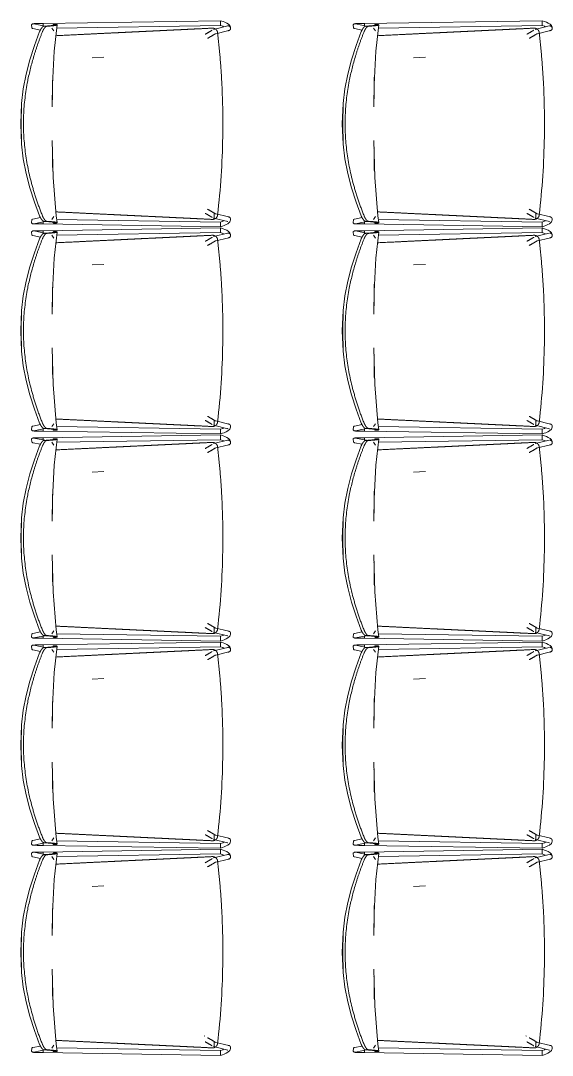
# Model space of a CAD drawing. Header units: millimetres. Extents: x -76261 to 649593, y -304265 to 60256.
# Drawn here: x 138862 to 140197, y -13678 to -11080 of the extents above; entities that cross this region are included whole.
import ezdxf

# ---------------------------------------------------------------- set-up
doc = ezdxf.new("R2010")
doc.units = ezdxf.units.MM
doc.header["$LTSCALE"] = 2000
doc.header["$MEASUREMENT"] = 0
doc.linetypes.add('Hidden 1_0mm', pattern=[1.6, 1, -0.6])
doc.layers.get('0').update_dxf_attribs({"linetype": 'CONTINUOUS'})
doc.layers.add('I-FURN', color=8, linetype='Hidden 1_0mm', lineweight=15)

# ---------------------------------------------------------------- blocks, each defined once
blk = doc.blocks.new('AndreuWorld_Sit_SideChair_SledBase - AndreuWorld_Sit_SideChair_SledBase-V28-3rd FLOOR PLAN')
at = {"layer": 'I-FURN'}
for p, q in [((-251, 217.6), (-244.5, 185.8)), ((-235.4, 201.1), (-239.3, 220)), ((239.3, 220), (235.4, 201.1)), ((244.5, 185.8), (251, 217.6)), ((-251.6, 194.6), (-258.8, -251.4)), ((-251.6, 194.6), (-251.3, 194.6)), ((-246.7, 194.6), (-251.6, 194.6)), ((245.7, 194.6), (250.9, 194.6)), ((250.9, 194.6), (245.7, 194.6)), ((258.8, -251.4), (251.6, 194.6)), ((-249.4, 168.3), (-249.4, 162.1)), ((-246.8, -251.4), (-240.3, 160)), ((-233.1, 167.4), (-240.4, 172.5)), ((233.1, 167.4), (240.4, 172.5)), ((240.3, 160), (246.8, -251.4)), ((249.4, 162.1), (249.4, 168.3)), ((165.5, 71.5), (167, 41.9)), ((-236.9, -233.6), (-245.5, -269.2)), ((245.5, -269.1), (236.9, -233.6)), ((-258.5, -251.4), (-258.8, -251.4)), ((-258.8, -251.4), (-258.5, -251.4)), ((-258, -251.4), (-258.8, -251.4)), ((-247, -251.4), (-257, -251.4)), ((-237, -235), (-225.1, -235)), ((-233.9, -272), (-225.3, -236.4)), ((225.3, -236.4), (233.9, -271.9)), ((258.8, -251.4), (247, -251.4)), ((258.8, -251.4), (258.5, -251.4)), ((258.5, -251.4), (258.8, -251.4))]:
    blk.add_line(p, q, dxfattribs=at)
at = {"layer": 'I-FURN', "flags": 128}
for points in [[(-231.4, 203.1), (-196.4, 216.2), (-160.8, 227.6), (-124.6, 236.9), (-87.9, 244.1), (-50.8, 248.8)], [(50.8, 248.8), (0, 250.6), (-50.8, 248.8)], [(-50.8, 248.8), (0, 249.3), (50.8, 248.8)], [(50.8, 248.8), (87.9, 244.1), (124.6, 236.9), (160.8, 227.6), (196.4, 216.2), (231.4, 203.1)], [(-239.3, 220), (-239.5, 220.8), (-240.7, 222.8), (-248.6, 223.8), (-250.8, 221.1), (-251, 220.1), (-251.1, 219.6), (-251.2, 219.3), (-251.2, 219), (-251.2, 218.6), (-251.3, 218.3), (-251.3, 218), (-251.3, 217.6), (-251.3, 217.2), (-251.4, 216.7), (-251.4, 216.3), (-251.4, 215.8), (-251.4, 215.2), (-251.4, 214.7), (-251.4, 214.1), (-251.5, 213.5), (-251.5, 212.8), (-251.5, 212.1), (-251.5, 211.4), (-251.5, 210.7), (-251.5, 209.9), (-251.5, 209.2), (-251.6, 208.4), (-251.6, 207.5), (-251.6, 206.7), (-251.6, 205.8), (-251.6, 205), (-251.6, 204.1), (-251.6, 203.1), (-251.6, 202.2), (-251.6, 201.3), (-251.6, 200.3), (-251.6, 199.4), (-251.6, 198.4), (-251.6, 197.5), (-251.6, 196.5), (-251.6, 195.5), (-251.6, 194.6)], [(239.3, 220), (239.5, 220.8), (240.7, 222.8), (248.6, 223.8), (250.8, 221.1), (251, 220.1), (251.1, 219.6), (251.2, 219.3), (251.2, 219), (251.2, 218.6), (251.3, 218.3), (251.3, 218), (251.3, 217.6), (251.3, 217.2), (251.4, 216.7), (251.4, 216.3), (251.4, 215.8), (251.4, 215.2), (251.4, 214.7), (251.4, 214.1), (251.5, 213.5), (251.5, 212.8), (251.5, 212.1), (251.5, 211.4), (251.5, 210.7), (251.5, 209.9), (251.5, 209.2), (251.6, 208.4), (251.6, 207.5), (251.6, 206.7), (251.6, 205.8), (251.6, 205), (251.6, 204.1), (251.6, 203.1), (251.6, 202.2), (251.6, 201.3), (251.6, 200.3), (251.6, 199.4), (251.6, 198.4), (251.6, 197.5), (251.6, 196.5), (251.6, 195.5), (251.6, 194.6)], [(-42.4, 171.2), (-134.8, 169.4), (-230.9, 161.4), (-248.2, 158.8)], [(248.2, 158.8), (182.6, 166.6), (98.7, 170.5), (46.5, 171.2), (42.4, 171.2)], [(-235, -230.2), (-234.8, -230), (-234.7, -229.7), (-234.5, -229.4), (-234.3, -229), (-234.1, -228.7), (-233.8, -228.3), (-233.6, -227.9), (-233.3, -227.5), (-233.1, -227), (-232.8, -226.6), (-232.5, -226.1), (-232.2, -225.6), (-231.9, -225), (-231.6, -224.5), (-231.3, -224), (-230.9, -223.4), (-230.6, -222.8), (-230.2, -222.2), (-229.9, -221.6), (-229.5, -221), (-229.2, -220.4), (-228.8, -219.8), (-228.5, -219.1), (-228.1, -218.5), (-227.7, -217.8), (-227.3, -217.2), (-227, -216.5), (-226.6, -215.9), (-226.2, -215.2), (-225.8, -214.5), (-225.5, -213.9), (-225.1, -213.2), (-224.9, -212.9)], [(-226.6, -238.8), (-226.2, -238.4), (-226, -238.2), (-225.8, -237.9), (-225.7, -237.7), (-225.5, -237.5), (-225.4, -237.2), (-225.2, -237), (-225, -236.7), (-224.8, -236.4), (-224.6, -236.1), (-224.4, -235.8), (-224.2, -235.4), (-224, -235), (-223.8, -234.7), (-223.5, -234.2), (-223.2, -233.8), (-223, -233.3), (-222.7, -232.9), (-222.4, -232.4), (-222.1, -231.9), (-221.8, -231.3), (-221.5, -230.8), (-221.1, -230.3), (-220.8, -229.7), (-220.5, -229.1), (-220.1, -228.5), (-219.8, -227.9), (-219.4, -227.3), (-219, -226.7), (-218.7, -226), (-218.3, -225.4), (-217.9, -224.7), (-217.6, -224.1), (-217.2, -223.4), (-216.8, -222.7), (-216.4, -222.1), (-216.1, -221.4), (-215.7, -220.7), (-215.3, -220.1), (-214.9, -219.4), (-214.6, -218.8)], [(226.6, -238.8), (226.2, -238.4), (226, -238.2), (225.8, -237.9), (225.7, -237.7), (225.5, -237.5), (225.4, -237.2), (225.2, -237), (225, -236.7), (224.8, -236.4), (224.6, -236.1), (224.4, -235.8), (224.2, -235.4), (224, -235), (223.8, -234.7), (223.5, -234.2), (223.2, -233.8), (223, -233.3), (222.7, -232.9), (222.4, -232.4), (222.1, -231.9), (221.8, -231.3), (221.5, -230.8), (221.1, -230.3), (220.8, -229.7), (220.5, -229.1), (220.1, -228.5), (219.8, -227.9), (219.4, -227.3), (219, -226.7), (218.7, -226), (218.3, -225.4), (217.9, -224.7), (217.6, -224.1), (217.2, -223.4), (216.8, -222.7), (216.4, -222.1), (216.1, -221.4), (215.7, -220.7), (215.3, -220.1), (214.9, -219.4), (214.6, -218.8)], [(235, -230.2), (234.8, -230), (234.7, -229.7), (234.5, -229.4), (234.3, -229), (234.1, -228.7), (233.8, -228.3), (233.6, -227.9), (233.3, -227.5), (233.1, -227), (232.8, -226.6), (232.5, -226.1), (232.2, -225.6), (231.9, -225), (231.6, -224.5), (231.3, -224), (230.9, -223.4), (230.6, -222.8), (230.2, -222.2), (229.9, -221.6), (229.5, -221), (229.2, -220.4), (228.8, -219.8), (228.5, -219.1), (228.1, -218.5), (227.7, -217.8), (227.3, -217.2), (227, -216.5), (226.6, -215.9), (226.2, -215.2), (225.8, -214.5), (225.5, -213.9), (225.1, -213.2), (224.9, -212.9)], [(-258.8, -251.4), (-257.1, -256.2), (-255.6, -260), (-253.1, -265.7), (-250.9, -269.6), (-246.6, -274.5), (-244.7, -275.7), (-241.2, -276.6), (-239.2, -276.5), (-237.4, -276.1)], [(-258.8, -251.4), (-258.5, -251.4), (-257.9, -251.4)], [(-257, -251.4), (-255.8, -251.4), (-254.3, -251.4), (-252.8, -251.4), (-251.3, -251.4), (-249.8, -251.4), (-248.6, -251.4), (-247.6, -251.4), (-247.1, -251.4)], [(-243.6, -259.8), (-244.9, -256.7), (-246.8, -251.4)], [(237.4, -276.1), (239.3, -276.6), (241.2, -276.6), (243.1, -276.3), (246.6, -274.5), (249.8, -271.2), (252.6, -266.6), (254.9, -261.7), (256.6, -257.4), (258.8, -251.4)], [(243.6, -259.8), (244.9, -256.7), (246.8, -251.4)], [(247.1, -251.4), (247.6, -251.4), (248.6, -251.4), (249.8, -251.4), (251.3, -251.4), (252.8, -251.4), (254.3, -251.4), (255.8, -251.4), (257, -251.4), (257.9, -251.4), (258.5, -251.4), (258.8, -251.4)]]:
    blk.add_lwpolyline(points, dxfattribs=at)
at = {"layer": 'I-FURN'}
for centre, major_axis, start_param, end_param in [((-239.7, -270.6), (-5.79, 1.4), 6.257444, 6.283185), ((-239.7, -270.6), (-5.79, 1.4), 1.545055, 2.068654), ((-239.7, -270.6), (-5.79, 1.4), 2.330453, 3.141593), ((239.7, -270.5), (5.79, 1.4), 2.905535, 6.047127), ((239.7, -270.5), (5.79, 1.4), 0, 0.025741)]:
    blk.add_ellipse(centre, major_axis=major_axis, ratio=0.995867, start_param=start_param, end_param=end_param, dxfattribs=at)
for points, knots in [([(231.4, 195.9), (221.4, 199.9), (201.2, 207.6), (160.1, 221), (100.7, 236), (21.7, 245.6), (-65, 242), (-135.9, 228), (-191, 211.2), (-218, 201.3), (-231.4, 195.9)], [-1, -1, -1, -1, -0.931818, -0.863636, -0.727273, -0.545455, -0.363636, -0.181818, -0.090909, 0, 0, 0, 0]), ([(-249.4, 168.2), (-249.2, 166.8), (-248.7, 164.9), (-247.6, 164.8), (-246.6, 170.4), (-245.6, 181.4), (-245.1, 188.7), (-244.9, 192.7)], [-1, -1, -1, -1, -0.833333, -0.666667, -0.333333, -0.166667, 0, 0, 0, 0]), ([(-244.9, 185.7), (-245.1, 181.7), (-245.6, 174.7), (-246.6, 164), (-247.6, 158.6), (-248.7, 158.7), (-249.2, 160.6), (-249.4, 162)], [-1, -1, -1, -1, -0.833333, -0.666667, -0.333333, -0.166667, 0, 0, 0, 0]), ([(-244.9, 192.7), (-244.8, 193.1), (-244.7, 193.6), (-244.2, 194.4), (-243.7, 195), (-243.1, 195.7), (-242.4, 196.4), (-241.7, 197), (-241.2, 197.4), (-240.7, 197.8), (-240.2, 198.1), (-239.6, 198.6), (-238.7, 199.2), (-237.6, 200), (-236.5, 200.6), (-235.2, 201.3), (-233.6, 202.1), (-232.3, 202.7), (-231.4, 203.1)], [-1, -1, -1, -1, -0.875, -0.8125, -0.75, -0.6875, -0.625, -0.5625, -0.53125, -0.5, -0.46875, -0.4375, -0.375, -0.3125, -0.25, -0.1875, -0.125, 0, 0, 0, 0]), ([(-231.4, 195.9), (-232.3, 195.5), (-233.6, 194.9), (-235.2, 194.1), (-236.5, 193.4), (-237.6, 192.8), (-238.7, 192.1), (-239.6, 191.5), (-240.2, 191), (-240.7, 190.6), (-241.2, 190.3), (-241.7, 189.8), (-242.4, 189.2), (-243.1, 188.6), (-243.7, 187.9), (-244.2, 187.3), (-244.7, 186.5), (-244.8, 186), (-244.9, 185.7)], [-1, -1, -1, -1, -0.875, -0.8125, -0.75, -0.6875, -0.625, -0.5625, -0.53125, -0.5, -0.46875, -0.4375, -0.375, -0.3125, -0.25, -0.1875, -0.125, 0, 0, 0, 0]), ([(231.4, 203.1), (232.3, 202.7), (233.6, 202.1), (235.2, 201.3), (236.5, 200.6), (237.6, 200), (238.7, 199.2), (239.6, 198.6), (240.2, 198.1), (240.7, 197.8), (241.2, 197.4), (241.7, 197), (242.4, 196.4), (243.1, 195.7), (243.7, 195), (244.2, 194.4), (244.7, 193.6), (244.8, 193.1), (244.9, 192.7)], [-1, -1, -1, -1, -0.875, -0.8125, -0.75, -0.6875, -0.625, -0.5625, -0.53125, -0.5, -0.46875, -0.4375, -0.375, -0.3125, -0.25, -0.1875, -0.125, 0, 0, 0, 0]), ([(244.9, 185.7), (244.8, 186), (244.7, 186.5), (244.2, 187.3), (243.7, 187.9), (243.1, 188.6), (242.4, 189.2), (241.7, 189.8), (241.2, 190.3), (240.7, 190.6), (240.2, 191), (239.6, 191.5), (238.7, 192.1), (237.6, 192.8), (236.5, 193.4), (235.2, 194.1), (233.6, 194.9), (232.3, 195.5), (231.4, 195.9)], [-1, -1, -1, -1, -0.875, -0.8125, -0.75, -0.6875, -0.625, -0.5625, -0.53125, -0.5, -0.46875, -0.4375, -0.375, -0.3125, -0.25, -0.1875, -0.125, 0, 0, 0, 0]), ([(244.9, 192.7), (245.1, 188.7), (245.6, 181.4), (246.6, 170.4), (247.6, 164.8), (248.7, 164.9), (249.2, 166.8), (249.4, 168.2)], [-1, -1, -1, -1, -0.833333, -0.666667, -0.333333, -0.166667, 0, 0, 0, 0]), ([(249.4, 162), (249.2, 160.6), (248.7, 158.7), (247.6, 158.6), (246.6, 164), (245.6, 174.7), (245.1, 181.7), (244.9, 185.7)], [-1, -1, -1, -1, -0.833333, -0.666667, -0.333333, -0.166667, 0, 0, 0, 0]), ([(-246.4, 169.6), (-246.4, 169.6), (-247.1, 169.4), (-248.7, 168.9), (-249.4, 168.5), (-249.4, 168.3)], [-0.5068858, -0.5068858, -0.5068858, -0.5068858, -0.5, -0.3333333, -0.0149364, -0.0149364, -0.0149364, -0.0149364]), ([(-221.2, 162.4), (-221.6, 153.5), (-222.5, 135.1), (-223.8, 107.4), (-225.2, 79.1), (-226.6, 50.7), (-227.7, 27.1), (-228.6, 8.2), (-229.3, -6), (-230, -20.5), (-230.7, -35), (-231.4, -49.6), (-232.1, -63.8), (-232.7, -77.7), (-233.4, -91.5), (-233.9, -102.8), (-234.4, -111.9), (-234.7, -118.7), (-235, -125.5), (-235.5, -134.5), (-236, -145.6), (-236.6, -159.1), (-237.3, -172.9), (-238, -187), (-238.9, -206.1), (-239.6, -220.7), (-240.1, -230.6)], [-0.996125, -0.996125, -0.996125, -0.996125, -0.9285714, -0.8571429, -0.7857143, -0.7142857, -0.6428571, -0.6071429, -0.5714286, -0.5357143, -0.5, -0.4642857, -0.4285714, -0.3928571, -0.3571429, -0.3214286, -0.3035714, -0.2857143, -0.2678571, -0.25, -0.2142857, -0.1785714, -0.1428571, -0.1071429, -0.0714286, 0, 0, 0, 0]), ([(240.1, -230.6), (239.6, -220.7), (238.9, -206.1), (238, -187), (237.3, -172.9), (236.6, -159.1), (236, -145.6), (235.5, -134.5), (235, -125.5), (234.7, -118.7), (234.4, -111.9), (233.9, -102.8), (233.4, -91.5), (232.7, -77.7), (232.1, -63.8), (231.4, -49.6), (230.7, -35), (230, -20.5), (229.3, -6), (228.6, 8.2), (227.7, 27.1), (226.6, 50.7), (225.2, 79.1), (223.4, 116.3), (222.1, 144.1), (221.2, 162.4)], [-1, -1, -1, -1, -0.9285714, -0.8928571, -0.8571429, -0.8214286, -0.7857143, -0.75, -0.7321429, -0.7142857, -0.6964286, -0.6785714, -0.6428571, -0.6071429, -0.5714286, -0.5357143, -0.5, -0.4642857, -0.4285714, -0.3928571, -0.3571429, -0.2857143, -0.2142857, -0.1428571, -0.0037767, -0.0037767, -0.0037767, -0.0037767]), ([(249.4, 168.3), (249.4, 168.5), (248.8, 168.9), (247.1, 169.4), (246.4, 169.6), (246.4, 169.6)], [-0.9850625, -0.9850625, -0.9850625, -0.9850625, -0.6666667, -0.5, -0.4930621, -0.4930621, -0.4930621, -0.4930621]), ([(-240.1, -230.6), (-240.1, -231.4), (-240, -232.9), (-239.6, -234.8), (-239.1, -236.3), (-238.5, -237.3), (-237.9, -238.3), (-237.2, -239.3), (-236.4, -240.2), (-235.5, -241), (-234.6, -241.7), (-233.2, -242.5), (-231.3, -243.4), (-229.7, -243.7), (-228.8, -243.8)], [-1, -1, -1, -1, -0.875, -0.75, -0.6875, -0.625, -0.5625, -0.5, -0.4375, -0.375, -0.3125, -0.25, -0.125, 0, 0, 0, 0]), ([(228.8, -243.8), (229.7, -243.7), (231.3, -243.4), (233.2, -242.6), (234.6, -241.7), (235.5, -241), (236.4, -240.2), (237.2, -239.3), (237.9, -238.3), (238.5, -237.3), (239, -236.3), (239.6, -234.8), (240, -232.9), (240.1, -231.4), (240.1, -230.6)], [-1, -1, -1, -1, -0.875, -0.75, -0.6875, -0.625, -0.5625, -0.5, -0.4375, -0.375, -0.3125, -0.25, -0.125, 0, 0, 0, 0]), ([(-228.8, -243.8), (-229.7, -243.7), (-230.9, -243.5), (-232.5, -242.9), (-233.6, -242.3), (-234.6, -241.7), (-235.6, -241), (-236.4, -240.1), (-237, -239.6), (-237.2, -239.2)], [-1, -1, -1, -1, -0.875, -0.8125, -0.75, -0.6875, -0.625, -0.5625, -0.5, -0.5, -0.5, -0.5]), ([(-228.8, -243.8), (-163.8, -251.3), (-54.7, -258.5), (76.5, -256.4), (163.7, -250.6), (207.2, -246.3), (228.8, -243.8)], [-1, -1, -1, -1, -0.571429, -0.285714, -0.142857, 0, 0, 0, 0]), ([(237.2, -239.3), (237, -239.6), (236.4, -240.2), (235.5, -241), (234.6, -241.7), (233.6, -242.3), (232.5, -242.9), (230.9, -243.5), (229.7, -243.7), (228.8, -243.8)], [-0.5, -0.5, -0.5, -0.5, -0.4375, -0.375, -0.3125, -0.25, -0.1875, -0.125, 0, 0, 0, 0]), ([(-233.7, -270.6), (-233.7, -271.1), (-233.8, -271.8), (-234, -272.5), (-234, -272.6)], [-1, -1, -1, -1, -0.925, -0.8925739, -0.8925739, -0.8925739, -0.8925739]), ([(234.7, -274.1), (234.7, -274), (234.5, -273.7), (234.2, -273.2), (234, -272.5), (233.8, -271.6), (233.7, -270.9), (233.7, -270.6)], [-0.2, -0.2, -0.2, -0.2, -0.175, -0.15, -0.1, -0.05, 0, 0, 0, 0])]:
    blk.add_open_spline(points, degree=3, knots=knots, dxfattribs=at)
for points in [[(-249.4, 162), (-249.5, 162.3), (-249, 162.6), (-248.1, 162.9)], [(-119.8, 170.2), (-99.9, 170.6), (-79.9, 170.9), (-60, 171.1)], [(60, 171.1), (79.9, 170.9), (99.9, 170.5), (119.8, 170.2)], [(248.1, 162.9), (249, 162.6), (249.5, 162.3), (249.4, 162)], [(-237.4, -276.1), (-237.5, -276.1), (-237.6, -276.2), (-237.7, -276.2)], [(237.7, -276.2), (237.6, -276.2), (237.5, -276.1), (237.4, -276.1)]]:
    blk.add_open_spline(points, degree=3, dxfattribs=at)
blk = doc.blocks.new('AndreuWorld_Sit_SideChair_SledBase - AndreuWorld_Sit_SideChair_SledBase-V32-3rd FLOOR PLAN')
at = {"layer": 'I-FURN'}
for p, q in [((-251, 217.6), (-244.5, 185.8)), ((-235.4, 201.1), (-239.3, 220)), ((239.3, 220), (235.4, 201.1)), ((244.5, 185.8), (251, 217.6)), ((-251.6, 194.6), (-258.8, -251.4)), ((-251.6, 194.6), (-251.3, 194.6)), ((-246.7, 194.6), (-251.6, 194.6)), ((245.7, 194.6), (250.9, 194.6)), ((250.9, 194.6), (245.7, 194.6)), ((258.8, -251.4), (251.6, 194.6)), ((-249.4, 168.3), (-249.4, 162.1)), ((-246.8, -251.4), (-240.3, 160)), ((-233.1, 167.4), (-240.4, 172.5)), ((233.1, 167.4), (240.4, 172.5)), ((240.3, 160), (246.8, -251.4)), ((249.4, 162.1), (249.4, 168.3)), ((165.5, 71.5), (167, 41.9)), ((-236.9, -233.6), (-245.5, -269.2)), ((245.5, -269.1), (236.9, -233.6)), ((-258.5, -251.4), (-258.8, -251.4)), ((-258.8, -251.4), (-258.5, -251.4)), ((-258, -251.4), (-258.8, -251.4)), ((-247, -251.4), (-257, -251.4)), ((-237, -235), (-225.1, -235)), ((-233.9, -272), (-225.3, -236.4)), ((225.3, -236.4), (233.9, -271.9)), ((258.8, -251.4), (247, -251.4)), ((258.8, -251.4), (258.5, -251.4)), ((258.5, -251.4), (258.8, -251.4))]:
    blk.add_line(p, q, dxfattribs=at)
at = {"layer": 'I-FURN', "flags": 128}
for points in [[(-231.4, 203.1), (-196.4, 216.2), (-160.8, 227.6), (-124.6, 236.9), (-87.9, 244.1), (-50.8, 248.8)], [(50.8, 248.8), (0, 250.6), (-50.8, 248.8)], [(-50.8, 248.8), (0, 249.3), (50.8, 248.8)], [(50.8, 248.8), (87.9, 244.1), (124.6, 236.9), (160.8, 227.6), (196.4, 216.2), (231.4, 203.1)], [(-239.3, 220), (-239.5, 220.8), (-240.7, 222.8), (-248.6, 223.8), (-250.8, 221.1), (-251, 220.1), (-251.1, 219.6), (-251.2, 219.3), (-251.2, 219), (-251.2, 218.6), (-251.3, 218.3), (-251.3, 218), (-251.3, 217.6), (-251.3, 217.2), (-251.4, 216.7), (-251.4, 216.3), (-251.4, 215.8), (-251.4, 215.2), (-251.4, 214.7), (-251.4, 214.1), (-251.5, 213.5), (-251.5, 212.8), (-251.5, 212.1), (-251.5, 211.4), (-251.5, 210.7), (-251.5, 209.9), (-251.5, 209.2), (-251.6, 208.4), (-251.6, 207.5), (-251.6, 206.7), (-251.6, 205.8), (-251.6, 205), (-251.6, 204.1), (-251.6, 203.1), (-251.6, 202.2), (-251.6, 201.3), (-251.6, 200.3), (-251.6, 199.4), (-251.6, 198.4), (-251.6, 197.5), (-251.6, 196.5), (-251.6, 195.5), (-251.6, 194.6)], [(239.3, 220), (239.5, 220.8), (240.7, 222.8), (248.6, 223.8), (250.8, 221.1), (251, 220.1), (251.1, 219.6), (251.2, 219.3), (251.2, 219), (251.2, 218.6), (251.3, 218.3), (251.3, 218), (251.3, 217.6), (251.3, 217.2), (251.4, 216.7), (251.4, 216.3), (251.4, 215.8), (251.4, 215.2), (251.4, 214.7), (251.4, 214.1), (251.5, 213.5), (251.5, 212.8), (251.5, 212.1), (251.5, 211.4), (251.5, 210.7), (251.5, 209.9), (251.5, 209.2), (251.6, 208.4), (251.6, 207.5), (251.6, 206.7), (251.6, 205.8), (251.6, 205), (251.6, 204.1), (251.6, 203.1), (251.6, 202.2), (251.6, 201.3), (251.6, 200.3), (251.6, 199.4), (251.6, 198.4), (251.6, 197.5), (251.6, 196.5), (251.6, 195.5), (251.6, 194.6)], [(-42.4, 171.2), (-134.8, 169.4), (-230.9, 161.4), (-248.2, 158.8)], [(248.2, 158.8), (182.6, 166.6), (98.7, 170.5), (46.5, 171.2), (42.4, 171.2)], [(-235, -230.2), (-234.8, -230), (-234.7, -229.7), (-234.5, -229.4), (-234.3, -229), (-234.1, -228.7), (-233.8, -228.3), (-233.6, -227.9), (-233.3, -227.5), (-233.1, -227), (-232.8, -226.6), (-232.5, -226.1), (-232.2, -225.6), (-231.9, -225), (-231.6, -224.5), (-231.3, -224), (-230.9, -223.4), (-230.6, -222.8), (-230.2, -222.2), (-229.9, -221.6), (-229.5, -221), (-229.2, -220.4), (-228.8, -219.8), (-228.5, -219.1), (-228.1, -218.5), (-227.7, -217.8), (-227.3, -217.2), (-227, -216.5), (-226.6, -215.9), (-226.2, -215.2), (-225.8, -214.5), (-225.5, -213.9), (-225.1, -213.2), (-224.9, -212.9)], [(-226.6, -238.8), (-226.2, -238.4), (-226, -238.2), (-225.8, -237.9), (-225.7, -237.7), (-225.5, -237.5), (-225.4, -237.2), (-225.2, -237), (-225, -236.7), (-224.8, -236.4), (-224.6, -236.1), (-224.4, -235.8), (-224.2, -235.4), (-224, -235), (-223.8, -234.7), (-223.5, -234.2), (-223.2, -233.8), (-223, -233.3), (-222.7, -232.9), (-222.4, -232.4), (-222.1, -231.9), (-221.8, -231.3), (-221.5, -230.8), (-221.1, -230.3), (-220.8, -229.7), (-220.5, -229.1), (-220.1, -228.5), (-219.8, -227.9), (-219.4, -227.3), (-219, -226.7), (-218.7, -226), (-218.3, -225.4), (-217.9, -224.7), (-217.6, -224.1), (-217.2, -223.4), (-216.8, -222.7), (-216.4, -222.1), (-216.1, -221.4), (-215.7, -220.7), (-215.3, -220.1), (-214.9, -219.4), (-214.6, -218.8)], [(226.6, -238.8), (226.2, -238.4), (226, -238.2), (225.8, -237.9), (225.7, -237.7), (225.5, -237.5), (225.4, -237.2), (225.2, -237), (225, -236.7), (224.8, -236.4), (224.6, -236.1), (224.4, -235.8), (224.2, -235.4), (224, -235), (223.8, -234.7), (223.5, -234.2), (223.2, -233.8), (223, -233.3), (222.7, -232.9), (222.4, -232.4), (222.1, -231.9), (221.8, -231.3), (221.5, -230.8), (221.1, -230.3), (220.8, -229.7), (220.5, -229.1), (220.1, -228.5), (219.8, -227.9), (219.4, -227.3), (219, -226.7), (218.7, -226), (218.3, -225.4), (217.9, -224.7), (217.6, -224.1), (217.2, -223.4), (216.8, -222.7), (216.4, -222.1), (216.1, -221.4), (215.7, -220.7), (215.3, -220.1), (214.9, -219.4), (214.6, -218.8)], [(235, -230.2), (234.8, -230), (234.7, -229.7), (234.5, -229.4), (234.3, -229), (234.1, -228.7), (233.8, -228.3), (233.6, -227.9), (233.3, -227.5), (233.1, -227), (232.8, -226.6), (232.5, -226.1), (232.2, -225.6), (231.9, -225), (231.6, -224.5), (231.3, -224), (230.9, -223.4), (230.6, -222.8), (230.2, -222.2), (229.9, -221.6), (229.5, -221), (229.2, -220.4), (228.8, -219.8), (228.5, -219.1), (228.1, -218.5), (227.7, -217.8), (227.3, -217.2), (227, -216.5), (226.6, -215.9), (226.2, -215.2), (225.8, -214.5), (225.5, -213.9), (225.1, -213.2), (224.9, -212.9)], [(-258.8, -251.4), (-257.1, -256.2), (-255.6, -260), (-253.1, -265.7), (-250.9, -269.6), (-246.6, -274.5), (-244.7, -275.7), (-241.2, -276.6), (-239.2, -276.5), (-237.4, -276.1)], [(-258.8, -251.4), (-258.5, -251.4), (-257.9, -251.4)], [(-257, -251.4), (-255.8, -251.4), (-254.3, -251.4), (-252.8, -251.4), (-251.3, -251.4), (-249.8, -251.4), (-248.6, -251.4), (-247.6, -251.4), (-247.1, -251.4)], [(-243.6, -259.8), (-244.9, -256.7), (-246.8, -251.4)], [(237.4, -276.1), (239.3, -276.6), (241.2, -276.6), (243.1, -276.3), (246.6, -274.5), (249.8, -271.2), (252.6, -266.6), (254.9, -261.7), (256.6, -257.4), (258.8, -251.4)], [(243.6, -259.8), (244.9, -256.7), (246.8, -251.4)], [(247.1, -251.4), (247.6, -251.4), (248.6, -251.4), (249.8, -251.4), (251.3, -251.4), (252.8, -251.4), (254.3, -251.4), (255.8, -251.4), (257, -251.4), (257.9, -251.4), (258.5, -251.4), (258.8, -251.4)]]:
    blk.add_lwpolyline(points, dxfattribs=at)
at = {"layer": 'I-FURN'}
for centre, major_axis, start_param, end_param in [((-239.7, -270.6), (-5.79, 1.4), 6.257444, 6.283185), ((-239.7, -270.6), (-5.79, 1.4), 1.545055, 2.068654), ((-239.7, -270.6), (-5.79, 1.4), 2.330453, 3.141593), ((239.7, -270.5), (5.79, 1.4), 2.905535, 6.047127), ((239.7, -270.5), (5.79, 1.4), 0, 0.025741)]:
    blk.add_ellipse(centre, major_axis=major_axis, ratio=0.995867, start_param=start_param, end_param=end_param, dxfattribs=at)
for points, knots in [([(231.4, 195.9), (221.4, 199.9), (201.2, 207.6), (160.1, 221), (100.7, 236), (21.7, 245.6), (-65, 242), (-135.9, 228), (-191, 211.2), (-218, 201.3), (-231.4, 195.9)], [-1, -1, -1, -1, -0.931818, -0.863636, -0.727273, -0.545455, -0.363636, -0.181818, -0.090909, 0, 0, 0, 0]), ([(-249.4, 168.2), (-249.2, 166.8), (-248.7, 164.9), (-247.6, 164.8), (-246.6, 170.4), (-245.6, 181.4), (-245.1, 188.7), (-244.9, 192.7)], [-1, -1, -1, -1, -0.833333, -0.666667, -0.333333, -0.166667, 0, 0, 0, 0]), ([(-244.9, 185.7), (-245.1, 181.7), (-245.6, 174.7), (-246.6, 164), (-247.6, 158.6), (-248.7, 158.7), (-249.2, 160.6), (-249.4, 162)], [-1, -1, -1, -1, -0.833333, -0.666667, -0.333333, -0.166667, 0, 0, 0, 0]), ([(-244.9, 192.7), (-244.8, 193.1), (-244.7, 193.6), (-244.2, 194.4), (-243.7, 195), (-243.1, 195.7), (-242.4, 196.4), (-241.7, 197), (-241.2, 197.4), (-240.7, 197.8), (-240.2, 198.1), (-239.6, 198.6), (-238.7, 199.2), (-237.6, 200), (-236.5, 200.6), (-235.2, 201.3), (-233.6, 202.1), (-232.3, 202.7), (-231.4, 203.1)], [-1, -1, -1, -1, -0.875, -0.8125, -0.75, -0.6875, -0.625, -0.5625, -0.53125, -0.5, -0.46875, -0.4375, -0.375, -0.3125, -0.25, -0.1875, -0.125, 0, 0, 0, 0]), ([(-231.4, 195.9), (-232.3, 195.5), (-233.6, 194.9), (-235.2, 194.1), (-236.5, 193.4), (-237.6, 192.8), (-238.7, 192.1), (-239.6, 191.5), (-240.2, 191), (-240.7, 190.6), (-241.2, 190.3), (-241.7, 189.8), (-242.4, 189.2), (-243.1, 188.6), (-243.7, 187.9), (-244.2, 187.3), (-244.7, 186.5), (-244.8, 186), (-244.9, 185.7)], [-1, -1, -1, -1, -0.875, -0.8125, -0.75, -0.6875, -0.625, -0.5625, -0.53125, -0.5, -0.46875, -0.4375, -0.375, -0.3125, -0.25, -0.1875, -0.125, 0, 0, 0, 0]), ([(231.4, 203.1), (232.3, 202.7), (233.6, 202.1), (235.2, 201.3), (236.5, 200.6), (237.6, 200), (238.7, 199.2), (239.6, 198.6), (240.2, 198.1), (240.7, 197.8), (241.2, 197.4), (241.7, 197), (242.4, 196.4), (243.1, 195.7), (243.7, 195), (244.2, 194.4), (244.7, 193.6), (244.8, 193.1), (244.9, 192.7)], [-1, -1, -1, -1, -0.875, -0.8125, -0.75, -0.6875, -0.625, -0.5625, -0.53125, -0.5, -0.46875, -0.4375, -0.375, -0.3125, -0.25, -0.1875, -0.125, 0, 0, 0, 0]), ([(244.9, 185.7), (244.8, 186), (244.7, 186.5), (244.2, 187.3), (243.7, 187.9), (243.1, 188.6), (242.4, 189.2), (241.7, 189.8), (241.2, 190.3), (240.7, 190.6), (240.2, 191), (239.6, 191.5), (238.7, 192.1), (237.6, 192.8), (236.5, 193.4), (235.2, 194.1), (233.6, 194.9), (232.3, 195.5), (231.4, 195.9)], [-1, -1, -1, -1, -0.875, -0.8125, -0.75, -0.6875, -0.625, -0.5625, -0.53125, -0.5, -0.46875, -0.4375, -0.375, -0.3125, -0.25, -0.1875, -0.125, 0, 0, 0, 0]), ([(244.9, 192.7), (245.1, 188.7), (245.6, 181.4), (246.6, 170.4), (247.6, 164.8), (248.7, 164.9), (249.2, 166.8), (249.4, 168.2)], [-1, -1, -1, -1, -0.833333, -0.666667, -0.333333, -0.166667, 0, 0, 0, 0]), ([(249.4, 162), (249.2, 160.6), (248.7, 158.7), (247.6, 158.6), (246.6, 164), (245.6, 174.7), (245.1, 181.7), (244.9, 185.7)], [-1, -1, -1, -1, -0.833333, -0.666667, -0.333333, -0.166667, 0, 0, 0, 0]), ([(-246.4, 169.6), (-246.4, 169.6), (-247.1, 169.4), (-248.7, 168.9), (-249.4, 168.5), (-249.4, 168.3)], [-0.5068858, -0.5068858, -0.5068858, -0.5068858, -0.5, -0.3333333, -0.0149364, -0.0149364, -0.0149364, -0.0149364]), ([(-221.2, 162.4), (-221.6, 153.5), (-222.5, 135.1), (-223.8, 107.4), (-225.2, 79.1), (-226.6, 50.7), (-227.7, 27.1), (-228.6, 8.2), (-229.3, -6), (-230, -20.5), (-230.7, -35), (-231.4, -49.6), (-232.1, -63.8), (-232.7, -77.7), (-233.4, -91.5), (-233.9, -102.8), (-234.4, -111.9), (-234.7, -118.7), (-235, -125.5), (-235.5, -134.5), (-236, -145.6), (-236.6, -159.1), (-237.3, -172.9), (-238, -187), (-238.9, -206.1), (-239.6, -220.7), (-240.1, -230.6)], [-0.996125, -0.996125, -0.996125, -0.996125, -0.9285714, -0.8571429, -0.7857143, -0.7142857, -0.6428571, -0.6071429, -0.5714286, -0.5357143, -0.5, -0.4642857, -0.4285714, -0.3928571, -0.3571429, -0.3214286, -0.3035714, -0.2857143, -0.2678571, -0.25, -0.2142857, -0.1785714, -0.1428571, -0.1071429, -0.0714286, 0, 0, 0, 0]), ([(240.1, -230.6), (239.6, -220.7), (238.9, -206.1), (238, -187), (237.3, -172.9), (236.6, -159.1), (236, -145.6), (235.5, -134.5), (235, -125.5), (234.7, -118.7), (234.4, -111.9), (233.9, -102.8), (233.4, -91.5), (232.7, -77.7), (232.1, -63.8), (231.4, -49.6), (230.7, -35), (230, -20.5), (229.3, -6), (228.6, 8.2), (227.7, 27.1), (226.6, 50.7), (225.2, 79.1), (223.4, 116.3), (222.1, 144.1), (221.2, 162.4)], [-1, -1, -1, -1, -0.9285714, -0.8928571, -0.8571429, -0.8214286, -0.7857143, -0.75, -0.7321429, -0.7142857, -0.6964286, -0.6785714, -0.6428571, -0.6071429, -0.5714286, -0.5357143, -0.5, -0.4642857, -0.4285714, -0.3928571, -0.3571429, -0.2857143, -0.2142857, -0.1428571, -0.0037767, -0.0037767, -0.0037767, -0.0037767]), ([(249.4, 168.3), (249.4, 168.5), (248.8, 168.9), (247.1, 169.4), (246.4, 169.6), (246.4, 169.6)], [-0.9850625, -0.9850625, -0.9850625, -0.9850625, -0.6666667, -0.5, -0.4930621, -0.4930621, -0.4930621, -0.4930621]), ([(-240.1, -230.6), (-240.1, -231.4), (-240, -232.9), (-239.6, -234.8), (-239.1, -236.3), (-238.5, -237.3), (-237.9, -238.3), (-237.2, -239.3), (-236.4, -240.2), (-235.5, -241), (-234.6, -241.7), (-233.2, -242.5), (-231.3, -243.4), (-229.7, -243.7), (-228.8, -243.8)], [-1, -1, -1, -1, -0.875, -0.75, -0.6875, -0.625, -0.5625, -0.5, -0.4375, -0.375, -0.3125, -0.25, -0.125, 0, 0, 0, 0]), ([(228.8, -243.8), (229.7, -243.7), (231.3, -243.4), (233.2, -242.6), (234.6, -241.7), (235.5, -241), (236.4, -240.2), (237.2, -239.3), (237.9, -238.3), (238.5, -237.3), (239, -236.3), (239.6, -234.8), (240, -232.9), (240.1, -231.4), (240.1, -230.6)], [-1, -1, -1, -1, -0.875, -0.75, -0.6875, -0.625, -0.5625, -0.5, -0.4375, -0.375, -0.3125, -0.25, -0.125, 0, 0, 0, 0]), ([(-228.8, -243.8), (-229.7, -243.7), (-230.9, -243.5), (-232.5, -242.9), (-233.6, -242.3), (-234.6, -241.7), (-235.6, -241), (-236.4, -240.1), (-237, -239.6), (-237.2, -239.2)], [-1, -1, -1, -1, -0.875, -0.8125, -0.75, -0.6875, -0.625, -0.5625, -0.5, -0.5, -0.5, -0.5]), ([(-228.8, -243.8), (-163.8, -251.3), (-54.7, -258.5), (76.5, -256.4), (163.7, -250.6), (207.2, -246.3), (228.8, -243.8)], [-1, -1, -1, -1, -0.571429, -0.285714, -0.142857, 0, 0, 0, 0]), ([(237.2, -239.3), (237, -239.6), (236.4, -240.2), (235.5, -241), (234.6, -241.7), (233.6, -242.3), (232.5, -242.9), (231.3, -243.3), (230.4, -243.5), (230, -243.6)], [-0.5, -0.5, -0.5, -0.5, -0.4375, -0.375, -0.3125, -0.25, -0.1875, -0.125, -0.0566637, -0.0566637, -0.0566637, -0.0566637]), ([(-233.7, -270.6), (-233.7, -271.1), (-233.8, -271.8), (-234, -272.5), (-234, -272.6)], [-1, -1, -1, -1, -0.925, -0.8925739, -0.8925739, -0.8925739, -0.8925739]), ([(234.7, -274.1), (234.7, -274), (234.5, -273.7), (234.2, -273.2), (234, -272.5), (233.8, -271.6), (233.7, -270.9), (233.7, -270.6)], [-0.2, -0.2, -0.2, -0.2, -0.175, -0.15, -0.1, -0.05, 0, 0, 0, 0])]:
    blk.add_open_spline(points, degree=3, knots=knots, dxfattribs=at)
for points in [[(-249.4, 162), (-249.5, 162.3), (-249, 162.6), (-248.1, 162.9)], [(-119.8, 170.2), (-99.9, 170.6), (-79.9, 170.9), (-60, 171.1)], [(60, 171.1), (79.9, 170.9), (99.9, 170.5), (119.8, 170.2)], [(248.1, 162.9), (249, 162.6), (249.5, 162.3), (249.4, 162)], [(-237.4, -276.1), (-237.5, -276.1), (-237.6, -276.2), (-237.7, -276.2)], [(237.7, -276.2), (237.6, -276.2), (237.5, -276.1), (237.4, -276.1)]]:
    blk.add_open_spline(points, degree=3, dxfattribs=at)
blk = doc.blocks.new('AndreuWorld_Sit_SideChair_SledBase - AndreuWorld_Sit_SideChair_SledBase-V33-3rd FLOOR PLAN')
at = {"layer": 'I-FURN'}
for p, q in [((-251, 217.6), (-244.5, 185.8)), ((-235.4, 201.1), (-239.3, 220)), ((239.3, 220), (235.4, 201.1)), ((244.5, 185.8), (251, 217.6)), ((-251.6, 194.6), (-258.8, -251.4)), ((-251.6, 194.6), (-251.3, 194.6)), ((-246.7, 194.6), (-251.6, 194.6)), ((245.7, 194.6), (250.9, 194.6)), ((250.9, 194.6), (245.7, 194.6)), ((258.8, -251.4), (251.6, 194.6)), ((-249.4, 168.3), (-249.4, 162.1)), ((-246.8, -251.4), (-240.3, 160)), ((-233.1, 167.4), (-240.4, 172.5)), ((233, 167.4), (233.9, 167.8)), ((233.1, 167.4), (240.4, 172.5)), ((240.3, 160), (246.8, -251.4)), ((249.4, 162.1), (249.4, 168.3)), ((165.5, 71.5), (167, 41.9)), ((-236.9, -233.6), (-245.5, -269.2)), ((-210.9, -211.6), (-210.2, -210.4)), ((245.5, -269.1), (236.9, -233.6)), ((-258.5, -251.4), (-258.8, -251.4)), ((-258.8, -251.4), (-258.5, -251.4)), ((-258, -251.4), (-258.8, -251.4)), ((-247, -251.4), (-257, -251.4)), ((-237, -235), (-225.1, -235)), ((-233.9, -272), (-225.3, -236.4)), ((225.3, -236.4), (233.9, -271.9)), ((258.8, -251.4), (247, -251.4)), ((258.8, -251.4), (258.5, -251.4)), ((258.5, -251.4), (258.8, -251.4))]:
    blk.add_line(p, q, dxfattribs=at)
at = {"layer": 'I-FURN', "flags": 128}
for points in [[(-231.4, 203.1), (-196.4, 216.2), (-160.8, 227.6), (-124.6, 236.9), (-87.9, 244.1), (-50.8, 248.8)], [(50.8, 248.8), (0, 250.6), (-50.8, 248.8)], [(-50.8, 248.8), (0, 249.3), (50.8, 248.8)], [(50.8, 248.8), (87.9, 244.1), (124.6, 236.9), (160.8, 227.6), (196.4, 216.2), (231.4, 203.1)], [(-239.3, 220), (-239.5, 220.8), (-240.7, 222.8), (-248.6, 223.8), (-250.8, 221.1), (-251, 220.1), (-251.1, 219.6), (-251.2, 219.3), (-251.2, 219), (-251.2, 218.6), (-251.3, 218.3), (-251.3, 218), (-251.3, 217.6), (-251.3, 217.2), (-251.4, 216.7), (-251.4, 216.3), (-251.4, 215.8), (-251.4, 215.2), (-251.4, 214.7), (-251.4, 214.1), (-251.5, 213.5), (-251.5, 212.8), (-251.5, 212.1), (-251.5, 211.4), (-251.5, 210.7), (-251.5, 209.9), (-251.5, 209.2), (-251.6, 208.4), (-251.6, 207.5), (-251.6, 206.7), (-251.6, 205.8), (-251.6, 205), (-251.6, 204.1), (-251.6, 203.1), (-251.6, 202.2), (-251.6, 201.3), (-251.6, 200.3), (-251.6, 199.4), (-251.6, 198.4), (-251.6, 197.5), (-251.6, 196.5), (-251.6, 195.5), (-251.6, 194.6)], [(239.3, 220), (239.5, 220.8), (240.7, 222.8), (248.6, 223.8), (250.8, 221.1), (251, 220.1), (251.1, 219.6), (251.2, 219.3), (251.2, 219), (251.2, 218.6), (251.3, 218.3), (251.3, 218), (251.3, 217.6), (251.3, 217.2), (251.4, 216.7), (251.4, 216.3), (251.4, 215.8), (251.4, 215.2), (251.4, 214.7), (251.4, 214.1), (251.5, 213.5), (251.5, 212.8), (251.5, 212.1), (251.5, 211.4), (251.5, 210.7), (251.5, 209.9), (251.5, 209.2), (251.6, 208.4), (251.6, 207.5), (251.6, 206.7), (251.6, 205.8), (251.6, 205), (251.6, 204.1), (251.6, 203.1), (251.6, 202.2), (251.6, 201.3), (251.6, 200.3), (251.6, 199.4), (251.6, 198.4), (251.6, 197.5), (251.6, 196.5), (251.6, 195.5), (251.6, 194.6)], [(-42.4, 171.2), (-134.8, 169.4), (-230.9, 161.4), (-248.2, 158.8)], [(248.2, 158.8), (182.6, 166.6), (98.7, 170.5), (46.5, 171.2), (42.4, 171.2)], [(-235, -230.2), (-234.8, -230), (-234.7, -229.7), (-234.5, -229.4), (-234.3, -229), (-234.1, -228.7), (-233.8, -228.3), (-233.6, -227.9), (-233.3, -227.5), (-233.1, -227), (-232.8, -226.6), (-232.5, -226.1), (-232.2, -225.6), (-231.9, -225), (-231.6, -224.5), (-231.3, -224), (-230.9, -223.4), (-230.6, -222.8), (-230.2, -222.2), (-229.9, -221.6), (-229.5, -221), (-229.2, -220.4), (-228.8, -219.8), (-228.5, -219.1), (-228.1, -218.5), (-227.7, -217.8), (-227.3, -217.2), (-227, -216.5), (-226.6, -215.9), (-226.2, -215.2), (-225.8, -214.5), (-225.5, -213.9), (-225.1, -213.2), (-224.9, -212.9)], [(-226.6, -238.8), (-226.2, -238.4), (-226, -238.2), (-225.8, -237.9), (-225.7, -237.7), (-225.5, -237.5), (-225.4, -237.2), (-225.2, -237), (-225, -236.7), (-224.8, -236.4), (-224.6, -236.1), (-224.4, -235.8), (-224.2, -235.4), (-224, -235), (-223.8, -234.7), (-223.5, -234.2), (-223.2, -233.8), (-223, -233.3), (-222.7, -232.9), (-222.4, -232.4), (-222.1, -231.9), (-221.8, -231.3), (-221.5, -230.8), (-221.1, -230.3), (-220.8, -229.7), (-220.5, -229.1), (-220.1, -228.5), (-219.8, -227.9), (-219.4, -227.3), (-219, -226.7), (-218.7, -226), (-218.3, -225.4), (-217.9, -224.7), (-217.6, -224.1), (-217.2, -223.4), (-216.8, -222.7), (-216.4, -222.1), (-216.1, -221.4), (-215.7, -220.7), (-215.3, -220.1), (-214.9, -219.4), (-214.6, -218.8)], [(226.6, -238.8), (226.2, -238.4), (226, -238.2), (225.8, -237.9), (225.7, -237.7), (225.5, -237.5), (225.4, -237.2), (225.2, -237), (225, -236.7), (224.8, -236.4), (224.6, -236.1), (224.4, -235.8), (224.2, -235.4), (224, -235), (223.8, -234.7), (223.5, -234.2), (223.2, -233.8), (223, -233.3), (222.7, -232.9), (222.4, -232.4), (222.1, -231.9), (221.8, -231.3), (221.5, -230.8), (221.1, -230.3), (220.8, -229.7), (220.5, -229.1), (220.1, -228.5), (219.8, -227.9), (219.4, -227.3), (219, -226.7), (218.7, -226), (218.3, -225.4), (217.9, -224.7), (217.6, -224.1), (217.2, -223.4), (216.8, -222.7), (216.4, -222.1), (216.1, -221.4), (215.7, -220.7), (215.3, -220.1), (214.9, -219.4), (214.6, -218.8)], [(235, -230.2), (234.8, -230), (234.7, -229.7), (234.5, -229.4), (234.3, -229), (234.1, -228.7), (233.8, -228.3), (233.6, -227.9), (233.3, -227.5), (233.1, -227), (232.8, -226.6), (232.5, -226.1), (232.2, -225.6), (231.9, -225), (231.6, -224.5), (231.3, -224), (230.9, -223.4), (230.6, -222.8), (230.2, -222.2), (229.9, -221.6), (229.5, -221), (229.2, -220.4), (228.8, -219.8), (228.5, -219.1), (228.1, -218.5), (227.7, -217.8), (227.3, -217.2), (227, -216.5), (226.6, -215.9), (226.2, -215.2), (225.8, -214.5), (225.5, -213.9), (225.1, -213.2), (224.9, -212.9)], [(-258.8, -251.4), (-257.1, -256.2), (-255.6, -260), (-253.1, -265.7), (-250.9, -269.6), (-246.6, -274.5), (-244.7, -275.7), (-241.2, -276.6), (-239.2, -276.5), (-237.4, -276.1)], [(-258.8, -251.4), (-258.5, -251.4), (-257.9, -251.4)], [(-257, -251.4), (-255.8, -251.4), (-254.3, -251.4), (-252.8, -251.4), (-251.3, -251.4), (-249.8, -251.4), (-248.6, -251.4), (-247.6, -251.4), (-247.1, -251.4)], [(-243.6, -259.8), (-244.9, -256.7), (-246.8, -251.4)], [(237.4, -276.1), (239.3, -276.6), (241.2, -276.6), (243.1, -276.3), (246.6, -274.5), (249.8, -271.2), (252.6, -266.6), (254.9, -261.7), (256.6, -257.4), (258.8, -251.4)], [(243.6, -259.8), (244.9, -256.7), (246.8, -251.4)], [(247.1, -251.4), (247.6, -251.4), (248.6, -251.4), (249.8, -251.4), (251.3, -251.4), (252.8, -251.4), (254.3, -251.4), (255.8, -251.4), (257, -251.4), (257.9, -251.4), (258.5, -251.4), (258.8, -251.4)]]:
    blk.add_lwpolyline(points, dxfattribs=at)
at = {"layer": 'I-FURN'}
for centre, major_axis, start_param, end_param in [((-239.7, -270.6), (-5.79, 1.4), 6.257444, 6.283185), ((-239.7, -270.6), (-5.79, 1.4), 1.545055, 2.068654), ((-239.7, -270.6), (-5.79, 1.4), 2.330453, 3.141593), ((239.7, -270.5), (5.79, 1.4), 2.905535, 6.047127), ((239.7, -270.5), (5.79, 1.4), 0, 0.025741)]:
    blk.add_ellipse(centre, major_axis=major_axis, ratio=0.995867, start_param=start_param, end_param=end_param, dxfattribs=at)
for points, knots in [([(231.4, 195.9), (221.4, 199.9), (201.2, 207.6), (160.1, 221), (100.7, 236), (21.7, 245.6), (-65, 242), (-135.9, 228), (-191, 211.2), (-218, 201.3), (-231.4, 195.9)], [-1, -1, -1, -1, -0.931818, -0.863636, -0.727273, -0.545455, -0.363636, -0.181818, -0.090909, 0, 0, 0, 0]), ([(-249.4, 168.2), (-249.2, 166.8), (-248.7, 164.9), (-247.6, 164.8), (-246.6, 170.4), (-245.6, 181.4), (-245.1, 188.7), (-244.9, 192.7)], [-1, -1, -1, -1, -0.833333, -0.666667, -0.333333, -0.166667, 0, 0, 0, 0]), ([(-244.9, 185.7), (-245.1, 181.7), (-245.6, 174.7), (-246.6, 164), (-247.6, 158.6), (-248.7, 158.7), (-249.2, 160.6), (-249.4, 162)], [-1, -1, -1, -1, -0.833333, -0.666667, -0.333333, -0.166667, 0, 0, 0, 0]), ([(-244.9, 192.7), (-244.8, 193.1), (-244.7, 193.6), (-244.2, 194.4), (-243.7, 195), (-243.1, 195.7), (-242.4, 196.4), (-241.7, 197), (-241.2, 197.4), (-240.7, 197.8), (-240.2, 198.1), (-239.6, 198.6), (-238.7, 199.2), (-237.6, 200), (-236.5, 200.6), (-235.2, 201.3), (-233.6, 202.1), (-232.3, 202.7), (-231.4, 203.1)], [-1, -1, -1, -1, -0.875, -0.8125, -0.75, -0.6875, -0.625, -0.5625, -0.53125, -0.5, -0.46875, -0.4375, -0.375, -0.3125, -0.25, -0.1875, -0.125, 0, 0, 0, 0]), ([(-231.4, 195.9), (-232.3, 195.5), (-233.6, 194.9), (-235.2, 194.1), (-236.5, 193.4), (-237.6, 192.8), (-238.7, 192.1), (-239.6, 191.5), (-240.2, 191), (-240.7, 190.6), (-241.2, 190.3), (-241.7, 189.8), (-242.4, 189.2), (-243.1, 188.6), (-243.7, 187.9), (-244.2, 187.3), (-244.7, 186.5), (-244.8, 186), (-244.9, 185.7)], [-1, -1, -1, -1, -0.875, -0.8125, -0.75, -0.6875, -0.625, -0.5625, -0.53125, -0.5, -0.46875, -0.4375, -0.375, -0.3125, -0.25, -0.1875, -0.125, 0, 0, 0, 0]), ([(231.4, 203.1), (232.3, 202.7), (233.6, 202.1), (235.2, 201.3), (236.5, 200.6), (237.6, 200), (238.7, 199.2), (239.6, 198.6), (240.2, 198.1), (240.7, 197.8), (241.2, 197.4), (241.7, 197), (242.4, 196.4), (243.1, 195.7), (243.7, 195), (244.2, 194.4), (244.7, 193.6), (244.8, 193.1), (244.9, 192.7)], [-1, -1, -1, -1, -0.875, -0.8125, -0.75, -0.6875, -0.625, -0.5625, -0.53125, -0.5, -0.46875, -0.4375, -0.375, -0.3125, -0.25, -0.1875, -0.125, 0, 0, 0, 0]), ([(244.9, 185.7), (244.8, 186), (244.7, 186.5), (244.2, 187.3), (243.7, 187.9), (243.1, 188.6), (242.4, 189.2), (241.7, 189.8), (241.2, 190.3), (240.7, 190.6), (240.2, 191), (239.6, 191.5), (238.7, 192.1), (237.6, 192.8), (236.5, 193.4), (235.2, 194.1), (233.6, 194.9), (232.3, 195.5), (231.4, 195.9)], [-1, -1, -1, -1, -0.875, -0.8125, -0.75, -0.6875, -0.625, -0.5625, -0.53125, -0.5, -0.46875, -0.4375, -0.375, -0.3125, -0.25, -0.1875, -0.125, 0, 0, 0, 0]), ([(244.9, 192.7), (245.1, 188.7), (245.6, 181.4), (246.6, 170.4), (247.6, 164.8), (248.7, 164.9), (249.2, 166.8), (249.4, 168.2)], [-1, -1, -1, -1, -0.833333, -0.666667, -0.333333, -0.166667, 0, 0, 0, 0]), ([(249.4, 162), (249.2, 160.6), (248.7, 158.7), (247.6, 158.6), (246.6, 164), (245.6, 174.7), (245.1, 181.7), (244.9, 185.7)], [-1, -1, -1, -1, -0.833333, -0.666667, -0.333333, -0.166667, 0, 0, 0, 0]), ([(-246.4, 169.6), (-246.4, 169.6), (-247.1, 169.4), (-248.7, 168.9), (-249.4, 168.5), (-249.4, 168.3)], [-0.5068858, -0.5068858, -0.5068858, -0.5068858, -0.5, -0.3333333, -0.0149364, -0.0149364, -0.0149364, -0.0149364]), ([(-221.2, 162.4), (-221.6, 153.5), (-222.5, 135.1), (-223.8, 107.4), (-225.2, 79.1), (-226.6, 50.7), (-227.7, 27.1), (-228.6, 8.2), (-229.3, -6), (-230, -20.5), (-230.7, -35), (-231.4, -49.6), (-232.1, -63.8), (-232.7, -77.7), (-233.4, -91.5), (-233.9, -102.8), (-234.4, -111.9), (-234.7, -118.7), (-235, -125.5), (-235.5, -134.5), (-236, -145.6), (-236.6, -159.1), (-237.3, -172.9), (-238, -187), (-238.9, -206.1), (-239.6, -220.7), (-240.1, -230.6)], [-0.996125, -0.996125, -0.996125, -0.996125, -0.9285714, -0.8571429, -0.7857143, -0.7142857, -0.6428571, -0.6071429, -0.5714286, -0.5357143, -0.5, -0.4642857, -0.4285714, -0.3928571, -0.3571429, -0.3214286, -0.3035714, -0.2857143, -0.2678571, -0.25, -0.2142857, -0.1785714, -0.1428571, -0.1071429, -0.0714286, 0, 0, 0, 0]), ([(240.1, -230.6), (239.6, -220.7), (238.9, -206.1), (238, -187), (237.3, -172.9), (236.6, -159.1), (236, -145.6), (235.5, -134.5), (235, -125.5), (234.7, -118.7), (234.4, -111.9), (233.9, -102.8), (233.4, -91.5), (232.7, -77.7), (232.1, -63.8), (231.4, -49.6), (230.7, -35), (230, -20.5), (229.3, -6), (228.6, 8.2), (227.7, 27.1), (226.6, 50.7), (225.2, 79.1), (223.4, 116.3), (222.1, 144.1), (221.2, 162.4)], [-1, -1, -1, -1, -0.9285714, -0.8928571, -0.8571429, -0.8214286, -0.7857143, -0.75, -0.7321429, -0.7142857, -0.6964286, -0.6785714, -0.6428571, -0.6071429, -0.5714286, -0.5357143, -0.5, -0.4642857, -0.4285714, -0.3928571, -0.3571429, -0.2857143, -0.2142857, -0.1428571, -0.0037767, -0.0037767, -0.0037767, -0.0037767]), ([(249.4, 168.3), (249.4, 168.5), (248.8, 168.9), (247.1, 169.4), (246.4, 169.6), (246.4, 169.6)], [-0.9850625, -0.9850625, -0.9850625, -0.9850625, -0.6666667, -0.5, -0.4930621, -0.4930621, -0.4930621, -0.4930621]), ([(-240.1, -230.6), (-240.1, -231.4), (-240, -232.9), (-239.6, -234.8), (-239.1, -236.3), (-238.5, -237.3), (-237.9, -238.3), (-237.2, -239.3), (-236.4, -240.2), (-235.5, -241), (-234.6, -241.7), (-233.2, -242.5), (-231.3, -243.4), (-229.7, -243.7), (-228.8, -243.8)], [-1, -1, -1, -1, -0.875, -0.75, -0.6875, -0.625, -0.5625, -0.5, -0.4375, -0.375, -0.3125, -0.25, -0.125, 0, 0, 0, 0]), ([(228.8, -243.8), (229.7, -243.7), (231.3, -243.4), (233.2, -242.6), (234.6, -241.7), (235.5, -241), (236.4, -240.2), (237.2, -239.3), (237.9, -238.3), (238.5, -237.3), (239, -236.3), (239.6, -234.8), (240, -232.9), (240.1, -231.4), (240.1, -230.6)], [-1, -1, -1, -1, -0.875, -0.75, -0.6875, -0.625, -0.5625, -0.5, -0.4375, -0.375, -0.3125, -0.25, -0.125, 0, 0, 0, 0]), ([(-228.8, -243.8), (-229.7, -243.7), (-230.9, -243.5), (-232.5, -242.9), (-233.6, -242.3), (-234.6, -241.7), (-235.6, -241), (-236.4, -240.1), (-237, -239.6), (-237.2, -239.2)], [-1, -1, -1, -1, -0.875, -0.8125, -0.75, -0.6875, -0.625, -0.5625, -0.5, -0.5, -0.5, -0.5]), ([(-228.8, -243.8), (-163.8, -251.3), (-54.7, -258.5), (76.5, -256.4), (163.7, -250.6), (207.2, -246.3), (228.8, -243.8)], [-1, -1, -1, -1, -0.571429, -0.285714, -0.142857, 0, 0, 0, 0]), ([(237.2, -239.3), (237, -239.6), (236.4, -240.2), (235.5, -241), (234.6, -241.7), (233.6, -242.3), (232.5, -242.9), (230.9, -243.5), (229.7, -243.7), (228.8, -243.8)], [-0.5, -0.5, -0.5, -0.5, -0.4375, -0.375, -0.3125, -0.25, -0.1875, -0.125, 0, 0, 0, 0]), ([(-233.7, -270.6), (-233.7, -271.1), (-233.8, -271.8), (-234, -272.5), (-234, -272.6)], [-1, -1, -1, -1, -0.925, -0.8925739, -0.8925739, -0.8925739, -0.8925739]), ([(234.7, -274.1), (234.7, -274), (234.5, -273.7), (234.2, -273.2), (234, -272.5), (233.8, -271.8), (233.8, -271.3), (233.8, -271.1)], [-0.2, -0.2, -0.2, -0.2, -0.175, -0.15, -0.1, -0.05, -0.0241212, -0.0241212, -0.0241212, -0.0241212])]:
    blk.add_open_spline(points, degree=3, knots=knots, dxfattribs=at)
for points in [[(-249.4, 162), (-249.5, 162.3), (-249, 162.6), (-248.1, 162.9)], [(-119.8, 170.2), (-99.9, 170.6), (-79.9, 170.9), (-60, 171.1)], [(60, 171.1), (79.9, 170.9), (99.9, 170.5), (119.8, 170.2)], [(248.1, 162.9), (249, 162.6), (249.5, 162.3), (249.4, 162)], [(-237.4, -276.1), (-237.5, -276.1), (-237.6, -276.2), (-237.7, -276.2)], [(237.7, -276.2), (237.6, -276.2), (237.5, -276.1), (237.4, -276.1)]]:
    blk.add_open_spline(points, degree=3, dxfattribs=at)
blk = doc.blocks.new('Xrexf_Office')
at = {"layer": 'I-FURN', "rotation": 90}
for name, p in [('AndreuWorld_Sit_SideChair_SledBase - AndreuWorld_Sit_SideChair_SledBase-V28-3rd FLOOR PLAN', (139112.5, -11338.8)), ('AndreuWorld_Sit_SideChair_SledBase - AndreuWorld_Sit_SideChair_SledBase-V28-3rd FLOOR PLAN', (139920.1, -11338.8)), ('AndreuWorld_Sit_SideChair_SledBase - AndreuWorld_Sit_SideChair_SledBase-V28-3rd FLOOR PLAN', (139112.5, -11858.8)), ('AndreuWorld_Sit_SideChair_SledBase - AndreuWorld_Sit_SideChair_SledBase-V28-3rd FLOOR PLAN', (139920.1, -11858.8)), ('AndreuWorld_Sit_SideChair_SledBase - AndreuWorld_Sit_SideChair_SledBase-V32-3rd FLOOR PLAN', (139112.5, -12378.8)), ('AndreuWorld_Sit_SideChair_SledBase - AndreuWorld_Sit_SideChair_SledBase-V32-3rd FLOOR PLAN', (139920.1, -12378.8)), ('AndreuWorld_Sit_SideChair_SledBase - AndreuWorld_Sit_SideChair_SledBase-V28-3rd FLOOR PLAN', (139112.5, -12898.8)), ('AndreuWorld_Sit_SideChair_SledBase - AndreuWorld_Sit_SideChair_SledBase-V28-3rd FLOOR PLAN', (139920.1, -12898.8)), ('AndreuWorld_Sit_SideChair_SledBase - AndreuWorld_Sit_SideChair_SledBase-V33-3rd FLOOR PLAN', (139112.5, -13418.8)), ('AndreuWorld_Sit_SideChair_SledBase - AndreuWorld_Sit_SideChair_SledBase-V33-3rd FLOOR PLAN', (139920.1, -13418.8))]:
    blk.add_blockref(name, p, dxfattribs=at)

msp = doc.modelspace()

# ---------------------------------------------------------------- block references
at = {"linetype": 'ByBlock'}
msp.add_blockref('Xrexf_Office', (0, 0), dxfattribs=at)

doc.saveas('drawing.dxf')
